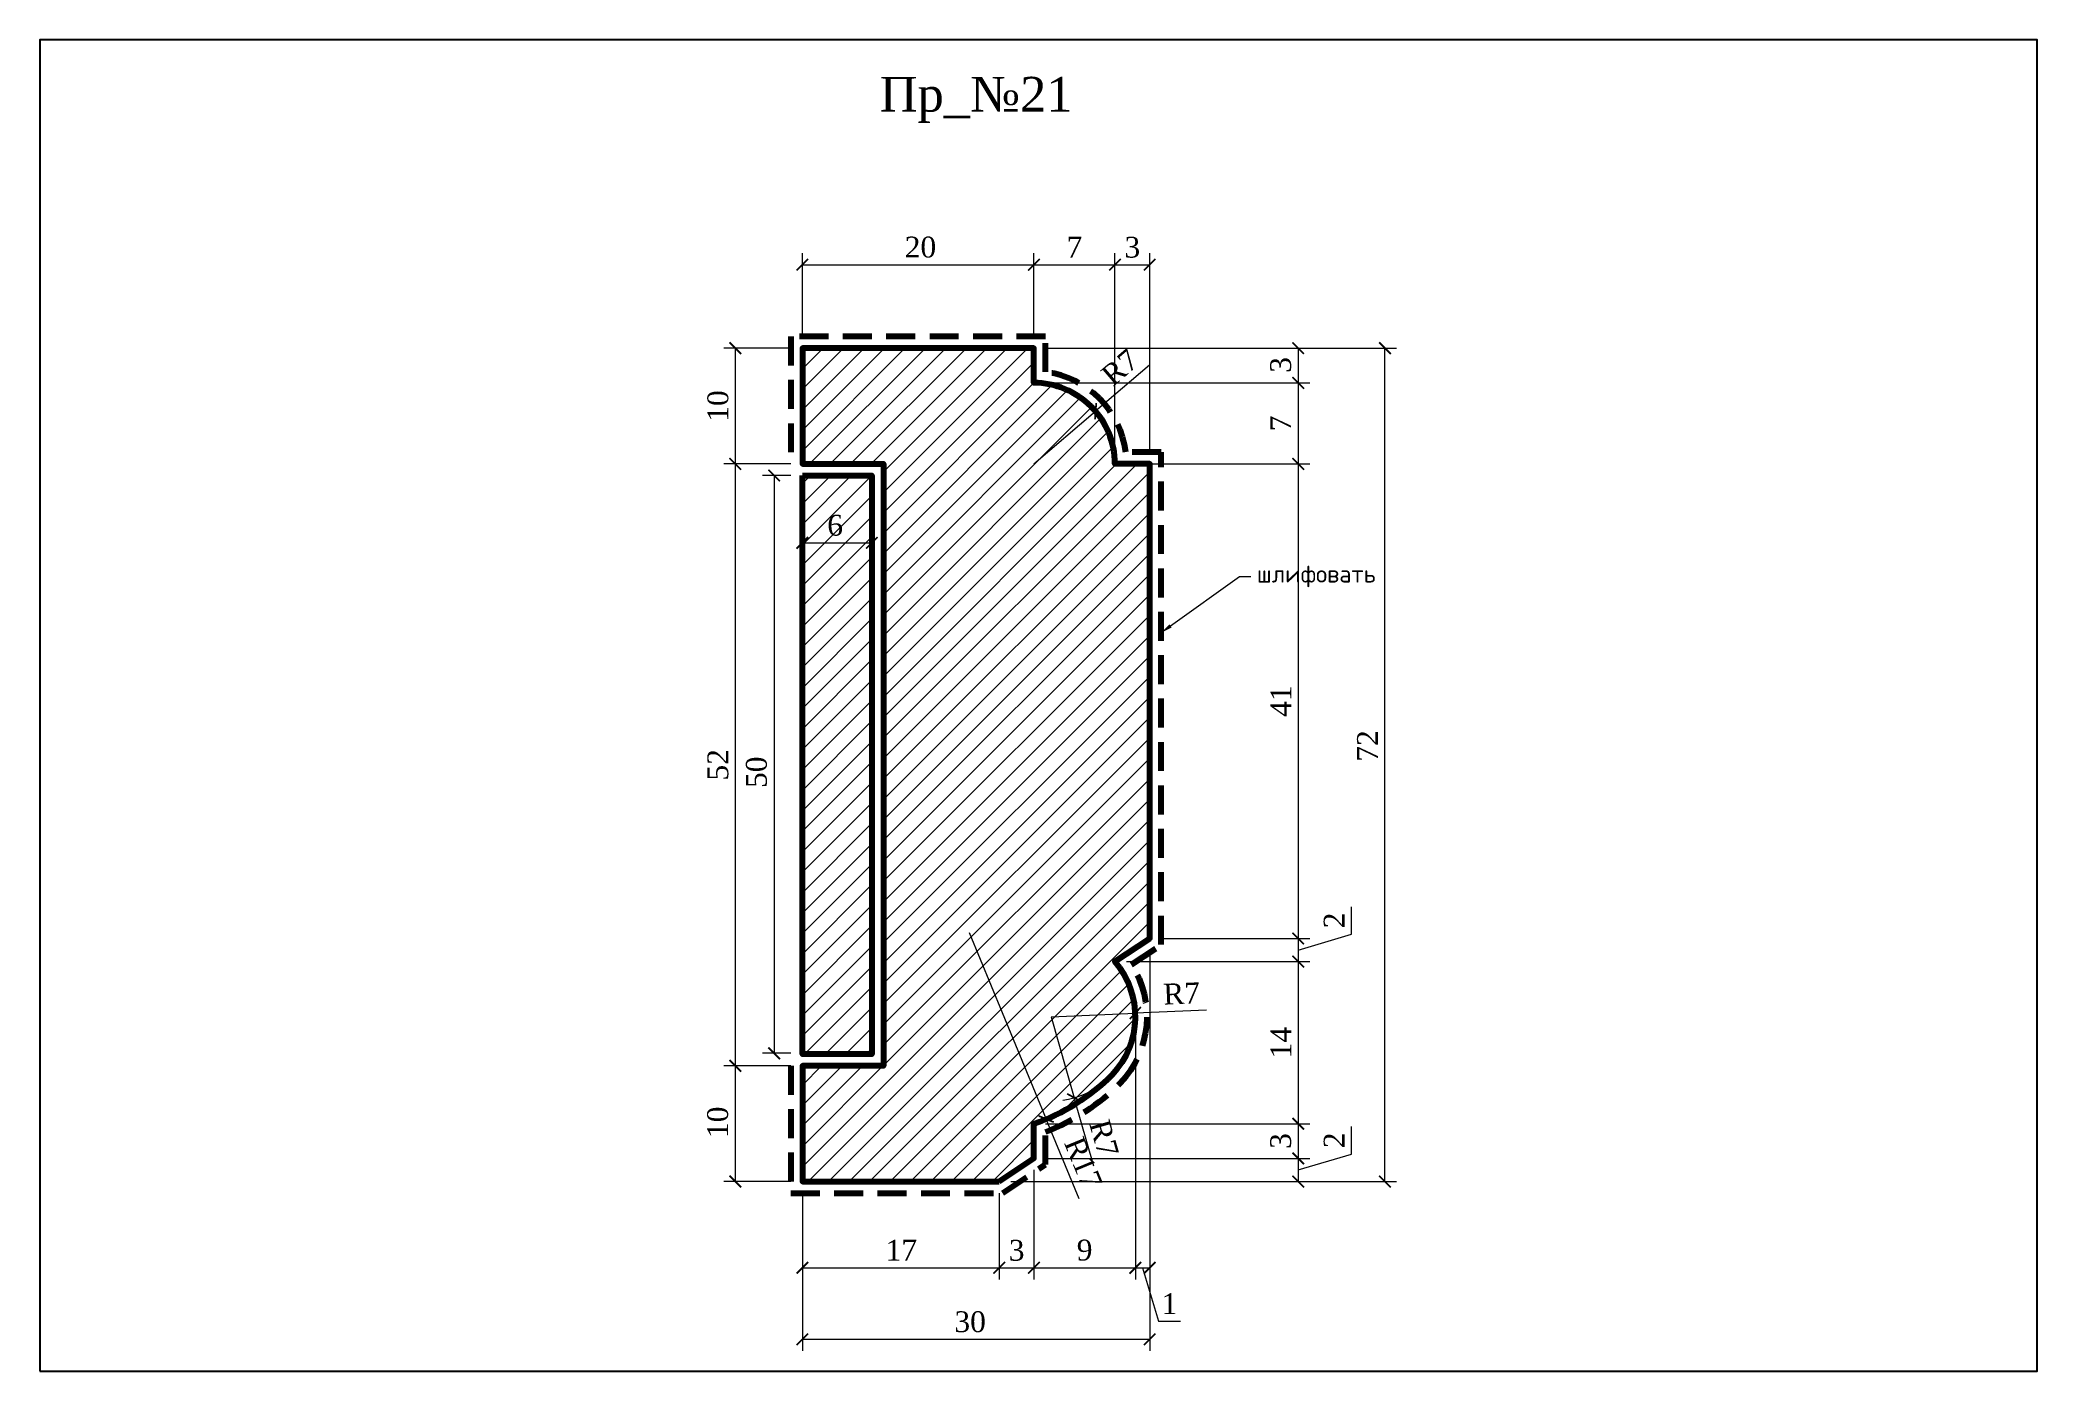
# Model space of a CAD drawing. Header units: millimetres. Extents: x 303852 to 304025, y -92558 to -92443.
import ezdxf
from ezdxf import colors
from ezdxf.entities.mleader import LeaderData, LeaderLine
from ezdxf.math import Vec2, Vec3

# ---------------------------------------------------------------- set-up
doc = ezdxf.new("R2010")
doc.units = ezdxf.units.MM
doc.header["$MEASUREMENT"] = 0
doc.linetypes.add('HIDDEN', pattern=[0.375, 0.25, -0.125])
doc.layers.add('Outside panel', color=7, linetype='Continuous', lineweight=18, true_color=0x7f5e57)
for name, color, linetype, lineweight in [('линия 15', 7, 'Continuous', 15), ('линия 50', 1, 'Continuous', 211), ('служебный слой РАЗМЕРЫ', 7, 'Continuous', 9)]:
    doc.layers.add(name, color=color, linetype=linetype, lineweight=lineweight)
doc.styles.add('ELECT', font='times.ttf')
doc.styles.get("Standard").update_dxf_attribs({"font": 'times.ttf'})
doc.styles.add('ЕСКД профили текст', font='isocpeur.ttf')
doc.dimstyles.new('M_1', dxfattribs={"dimtxt": 1.8, "dimasz": 1, "dimexe": 1, "dimexo": 1, "dimgap": 0.6, "dimtad": 1, "dimdec": 0, "dimdsep": 46, "dimtxsty": 'Standard', "dimblk": 'ARCHTICK', "dimcen": -5, "dimclrd": 7, "dimclre": 7, "dimclrt": 7, "dimadec": 0, "dimazin": 0, "dimtfac": 1, "dimtdec": 0, "dimtmove": 0, "dimatfit": 3, "dimfxl": 1, "dimtolj": 1, "dimtzin": 0, "dimlwd": 5, "dimlwe": 5, "dimarcsym": 0})

# ---------------------------------------------------------------- blocks, each defined once
blk = doc.blocks.new('_ArchTick')
at = {"color": 0, "linetype": 'ByBlock', "const_width": 0.15}
blk.add_lwpolyline([(-0.5, -0.5), (0.5, 0.5)], dxfattribs=at)
blk = doc.blocks.new('*D26')
at = {"layer": 'Defpoints', "color": 0, "ltscale": 1000, "transparency": 16777216}
for p in [(303917.92, -92481.07), (303923.92, -92481.07), (303923.92, -92486.89)]:
    blk.add_point(p, dxfattribs=at)
at = {"layer": 'линия 15', "color": 7, "lineweight": 5, "ltscale": 1000, "transparency": 16777216}
for p, q in [((303917.92, -92482.07), (303917.92, -92487.89)), ((303923.92, -92482.07), (303923.92, -92487.89)), ((303917.92, -92486.89), (303923.92, -92486.89))]:
    blk.add_line(p, q, dxfattribs=at)
at = {"layer": 'линия 15', "color": 7, "lineweight": 5, "ltscale": 1000, "transparency": 16777216, "rotation": 180}
blk.add_blockref('_ArchTick', (303917.92, -92486.89), dxfattribs=at)
at = {"layer": 'линия 15', "color": 7, "lineweight": 5, "ltscale": 1000, "transparency": 16777216}
blk.add_blockref('_ArchTick', (303923.92, -92486.89), dxfattribs=at)
at = {"layer": 'линия 15', "color": 7, "ltscale": 1000, "transparency": 16777216, "insert": (303920.75, -92485.38), "char_height": 1.8, "attachment_point": 5}
blk.add_mtext('\\A1;6', dxfattribs=at)
blk = doc.blocks.new('*D25')
at = {"layer": 'Defpoints', "color": 0, "ltscale": 1000, "transparency": 16777216}
for p in [(303917.92, -92481.07), (303915.48, -92530.99), (303917.92, -92530.99)]:
    blk.add_point(p, dxfattribs=at)
at = {"layer": 'линия 15', "color": 7, "lineweight": 5, "ltscale": 1000, "transparency": 16777216}
for p, q in [((303916.92, -92481.07), (303914.48, -92481.07)), ((303915.48, -92481.07), (303915.48, -92530.99)), ((303916.92, -92530.99), (303914.48, -92530.99))]:
    blk.add_line(p, q, dxfattribs=at)
for p, rotation in [((303915.48, -92481.07), 90), ((303915.48, -92530.99), 270)]:
    blk.add_blockref('_ArchTick', p, dxfattribs=dict(at, rotation=rotation))
at = {"layer": 'линия 15', "color": 7, "ltscale": 1000, "transparency": 16777216, "insert": (303913.96, -92506.71), "char_height": 1.8, "attachment_point": 5, "rotation": 90}
blk.add_mtext('\\A1;50', dxfattribs=at)
blk = doc.blocks.new('*D24')
at = {"layer": 'Defpoints', "color": 0, "ltscale": 1000, "transparency": 16777216}
for p in [(303947.92, -92521.07), (303917.92, -92542.07), (303947.92, -92555.7)]:
    blk.add_point(p, dxfattribs=at)
at = {"layer": 'линия 15', "color": 7, "lineweight": 5, "ltscale": 1000, "transparency": 16777216}
for p, q in [((303947.92, -92522.07), (303947.92, -92556.7)), ((303917.92, -92543.07), (303917.92, -92556.7)), ((303917.92, -92555.7), (303947.92, -92555.7))]:
    blk.add_line(p, q, dxfattribs=at)
at = {"layer": 'линия 15', "color": 7, "lineweight": 5, "ltscale": 1000, "transparency": 16777216, "rotation": 180}
blk.add_blockref('_ArchTick', (303917.92, -92555.7), dxfattribs=at)
at = {"layer": 'линия 15', "color": 7, "lineweight": 5, "ltscale": 1000, "transparency": 16777216}
blk.add_blockref('_ArchTick', (303947.92, -92555.7), dxfattribs=at)
at = {"layer": 'линия 15', "color": 7, "ltscale": 1000, "transparency": 16777216, "insert": (303932.41, -92554.19), "char_height": 1.8, "attachment_point": 5}
blk.add_mtext('\\A1;30', dxfattribs=at)
blk = doc.blocks.new('*D23')
at = {"layer": 'Defpoints', "color": 0, "ltscale": 1000, "transparency": 16777216}
for p in [(303937.92, -92470.07), (303968.24, -92470.07), (303934.93, -92542.07)]:
    blk.add_point(p, dxfattribs=at)
at = {"layer": 'линия 15', "color": 7, "lineweight": 5, "ltscale": 1000, "transparency": 16777216}
for p, q in [((303938.92, -92470.07), (303969.24, -92470.07)), ((303968.24, -92542.07), (303968.24, -92470.07)), ((303935.93, -92542.07), (303969.24, -92542.07))]:
    blk.add_line(p, q, dxfattribs=at)
for p, rotation in [((303968.24, -92470.07), 90), ((303968.24, -92542.07), 270)]:
    blk.add_blockref('_ArchTick', p, dxfattribs=dict(at, rotation=rotation))
at = {"layer": 'линия 15', "color": 7, "ltscale": 1000, "transparency": 16777216, "insert": (303966.73, -92504.44), "char_height": 1.8, "attachment_point": 5, "rotation": 90}
blk.add_mtext('\\A1;72', dxfattribs=at)
blk = doc.blocks.new('*D22')
at = {"layer": 'Defpoints', "color": 0, "ltscale": 1000, "transparency": 16777216}
for p in [(303947.92, -92521.07), (303946.68, -92527.51), (303947.92, -92549.52)]:
    blk.add_point(p, dxfattribs=at)
at = {"layer": 'линия 15', "color": 7, "lineweight": 5, "ltscale": 1000, "transparency": 16777216}
for p, q in [((303947.92, -92522.07), (303947.92, -92550.52)), ((303946.68, -92528.51), (303946.68, -92550.52)), ((303946.68, -92549.52), (303947.92, -92549.52)), ((303947.3, -92549.52), (303948.68, -92554.12)), ((303948.68, -92554.12), (303950.58, -92554.12))]:
    blk.add_line(p, q, dxfattribs=at)
at = {"layer": 'линия 15', "color": 7, "lineweight": 5, "ltscale": 1000, "transparency": 16777216, "rotation": 180}
blk.add_blockref('_ArchTick', (303946.68, -92549.52), dxfattribs=at)
at = {"layer": 'линия 15', "color": 7, "lineweight": 5, "ltscale": 1000, "transparency": 16777216}
blk.add_blockref('_ArchTick', (303947.92, -92549.52), dxfattribs=at)
at = {"layer": 'линия 15', "color": 7, "ltscale": 1000, "transparency": 16777216, "insert": (303949.63, -92552.62), "char_height": 1.8, "attachment_point": 5}
blk.add_mtext('\\A1;1', dxfattribs=at)
blk = doc.blocks.new('*D21')
at = {"layer": 'Defpoints', "color": 0, "ltscale": 1000, "transparency": 16777216}
for p in [(303946.68, -92527.51), (303937.92, -92540.07), (303946.68, -92549.52)]:
    blk.add_point(p, dxfattribs=at)
at = {"layer": 'линия 15', "color": 7, "lineweight": 5, "ltscale": 1000, "transparency": 16777216}
for p, q in [((303946.68, -92528.51), (303946.68, -92550.52)), ((303937.92, -92541.07), (303937.92, -92550.52)), ((303937.92, -92549.52), (303946.68, -92549.52))]:
    blk.add_line(p, q, dxfattribs=at)
at = {"layer": 'линия 15', "color": 7, "lineweight": 5, "ltscale": 1000, "transparency": 16777216, "rotation": 180}
blk.add_blockref('_ArchTick', (303937.92, -92549.52), dxfattribs=at)
at = {"layer": 'линия 15', "color": 7, "lineweight": 5, "ltscale": 1000, "transparency": 16777216}
blk.add_blockref('_ArchTick', (303946.68, -92549.52), dxfattribs=at)
at = {"layer": 'линия 15', "color": 7, "ltscale": 1000, "transparency": 16777216, "insert": (303942.3, -92548), "char_height": 1.8, "attachment_point": 5}
blk.add_mtext('\\A1;9', dxfattribs=at)
blk = doc.blocks.new('*D19')
at = {"layer": 'Defpoints', "color": 0, "ltscale": 1000, "transparency": 16777216}
for p in [(303917.92, -92542.07), (303934.93, -92542.07), (303934.93, -92549.52)]:
    blk.add_point(p, dxfattribs=at)
at = {"layer": 'линия 15', "color": 7, "lineweight": 5, "ltscale": 1000, "transparency": 16777216}
for p, q in [((303917.92, -92543.07), (303917.92, -92550.52)), ((303934.93, -92543.07), (303934.93, -92550.52)), ((303917.92, -92549.52), (303934.93, -92549.52))]:
    blk.add_line(p, q, dxfattribs=at)
at = {"layer": 'линия 15', "color": 7, "lineweight": 5, "ltscale": 1000, "transparency": 16777216, "rotation": 180}
blk.add_blockref('_ArchTick', (303917.92, -92549.52), dxfattribs=at)
at = {"layer": 'линия 15', "color": 7, "lineweight": 5, "ltscale": 1000, "transparency": 16777216}
blk.add_blockref('_ArchTick', (303934.93, -92549.52), dxfattribs=at)
at = {"layer": 'линия 15', "color": 7, "ltscale": 1000, "transparency": 16777216, "insert": (303926.47, -92548), "char_height": 1.8, "attachment_point": 5}
blk.add_mtext('\\A1;17', dxfattribs=at)
blk = doc.blocks.new('*D18')
at = {"layer": 'Defpoints', "color": 0, "ltscale": 1000, "transparency": 16777216}
for p in [(303937.92, -92540.07), (303934.93, -92542.07), (303960.75, -92542.07)]:
    blk.add_point(p, dxfattribs=at)
at = {"layer": 'линия 15', "color": 7, "lineweight": 5, "ltscale": 1000, "transparency": 16777216}
for p, q in [((303965.35, -92539.69), (303965.35, -92537.32)), ((303938.92, -92540.07), (303961.75, -92540.07)), ((303960.75, -92541.07), (303965.35, -92539.69)), ((303960.75, -92540.07), (303960.75, -92542.07)), ((303935.93, -92542.07), (303961.75, -92542.07))]:
    blk.add_line(p, q, dxfattribs=at)
for p, rotation in [((303960.75, -92540.07), 90), ((303960.75, -92542.07), 270)]:
    blk.add_blockref('_ArchTick', p, dxfattribs=dict(at, rotation=rotation))
at = {"layer": 'линия 15', "color": 7, "ltscale": 1000, "transparency": 16777216, "insert": (303963.85, -92538.51), "char_height": 1.8, "attachment_point": 5, "rotation": 90}
blk.add_mtext('\\A1;2', dxfattribs=at)
blk = doc.blocks.new('*D17')
at = {"layer": 'Defpoints', "color": 0, "ltscale": 1000, "transparency": 16777216}
for p in [(303937.92, -92537.07), (303937.92, -92540.07), (303960.75, -92540.07)]:
    blk.add_point(p, dxfattribs=at)
at = {"layer": 'линия 15', "color": 7, "lineweight": 5, "ltscale": 1000, "transparency": 16777216}
for p, q in [((303938.92, -92537.07), (303961.75, -92537.07)), ((303960.75, -92537.07), (303960.75, -92540.07)), ((303938.92, -92540.07), (303961.75, -92540.07))]:
    blk.add_line(p, q, dxfattribs=at)
for p, rotation in [((303960.75, -92537.07), 90), ((303960.75, -92540.07), 270)]:
    blk.add_blockref('_ArchTick', p, dxfattribs=dict(at, rotation=rotation))
at = {"layer": 'линия 15', "color": 7, "ltscale": 1000, "transparency": 16777216, "insert": (303959.24, -92538.57), "char_height": 1.8, "attachment_point": 5, "rotation": 90}
blk.add_mtext('\\A1;3', dxfattribs=at)
blk = doc.blocks.new('*D16')
at = {"layer": 'Defpoints', "color": 0, "ltscale": 1000, "transparency": 16777216}
for p in [(303944.92, -92523.07), (303937.92, -92537.07), (303960.75, -92537.07)]:
    blk.add_point(p, dxfattribs=at)
at = {"layer": 'линия 15', "color": 7, "lineweight": 5, "ltscale": 1000, "transparency": 16777216}
for p, q in [((303945.92, -92523.07), (303961.75, -92523.07)), ((303960.75, -92523.07), (303960.75, -92537.07)), ((303938.92, -92537.07), (303961.75, -92537.07))]:
    blk.add_line(p, q, dxfattribs=at)
for p, rotation in [((303960.75, -92523.07), 90), ((303960.75, -92537.07), 270)]:
    blk.add_blockref('_ArchTick', p, dxfattribs=dict(at, rotation=rotation))
at = {"layer": 'линия 15', "color": 7, "ltscale": 1000, "transparency": 16777216, "insert": (303959.25, -92530.07), "char_height": 1.8, "attachment_point": 5, "rotation": 90}
blk.add_mtext('\\A1;14', dxfattribs=at)
blk = doc.blocks.new('*D15')
at = {"layer": 'Defpoints', "color": 0, "ltscale": 1000, "transparency": 16777216}
for p in [(303947.92, -92521.07), (303944.92, -92523.07), (303960.75, -92523.07)]:
    blk.add_point(p, dxfattribs=at)
at = {"layer": 'линия 15', "color": 7, "lineweight": 5, "ltscale": 1000, "transparency": 16777216}
for p, q in [((303965.35, -92520.69), (303965.35, -92518.33)), ((303948.92, -92521.07), (303961.75, -92521.07)), ((303960.75, -92522.07), (303965.35, -92520.69)), ((303960.75, -92521.07), (303960.75, -92523.07)), ((303945.92, -92523.07), (303961.75, -92523.07))]:
    blk.add_line(p, q, dxfattribs=at)
for p, rotation in [((303960.75, -92521.07), 90), ((303960.75, -92523.07), 270)]:
    blk.add_blockref('_ArchTick', p, dxfattribs=dict(at, rotation=rotation))
at = {"layer": 'линия 15', "color": 7, "ltscale": 1000, "transparency": 16777216, "insert": (303963.85, -92519.51), "char_height": 1.8, "attachment_point": 5, "rotation": 90}
blk.add_mtext('\\A1;2', dxfattribs=at)
blk = doc.blocks.new('*D14')
at = {"layer": 'Defpoints', "color": 0, "ltscale": 1000, "transparency": 16777216}
for p in [(303944.92, -92480.07), (303947.92, -92521.07), (303960.75, -92521.07)]:
    blk.add_point(p, dxfattribs=at)
at = {"layer": 'линия 15', "color": 7, "lineweight": 5, "ltscale": 1000, "transparency": 16777216}
for p, q in [((303945.92, -92480.07), (303961.75, -92480.07)), ((303960.75, -92480.07), (303960.75, -92521.07)), ((303948.92, -92521.07), (303961.75, -92521.07))]:
    blk.add_line(p, q, dxfattribs=at)
for p, rotation in [((303960.75, -92480.07), 90), ((303960.75, -92521.07), 270)]:
    blk.add_blockref('_ArchTick', p, dxfattribs=dict(at, rotation=rotation))
at = {"layer": 'линия 15', "color": 7, "ltscale": 1000, "transparency": 16777216, "insert": (303959.25, -92500.57), "char_height": 1.8, "attachment_point": 5, "rotation": 90}
blk.add_mtext('\\A1;41', dxfattribs=at)
blk = doc.blocks.new('*D13')
at = {"layer": 'Defpoints', "color": 0, "ltscale": 1000, "transparency": 16777216}
for p in [(303937.92, -92473.07), (303944.92, -92480.07), (303960.75, -92480.07)]:
    blk.add_point(p, dxfattribs=at)
at = {"layer": 'линия 15', "color": 7, "lineweight": 5, "ltscale": 1000, "transparency": 16777216}
for p, q in [((303938.92, -92473.07), (303961.75, -92473.07)), ((303960.75, -92473.07), (303960.75, -92480.07)), ((303945.92, -92480.07), (303961.75, -92480.07))]:
    blk.add_line(p, q, dxfattribs=at)
for p, rotation in [((303960.75, -92473.07), 90), ((303960.75, -92480.07), 270)]:
    blk.add_blockref('_ArchTick', p, dxfattribs=dict(at, rotation=rotation))
at = {"layer": 'линия 15', "color": 7, "ltscale": 1000, "transparency": 16777216, "insert": (303959.23, -92476.57), "char_height": 1.8, "attachment_point": 5, "rotation": 90}
blk.add_mtext('\\A1;7', dxfattribs=at)
blk = doc.blocks.new('*D12')
at = {"layer": 'Defpoints', "color": 0, "ltscale": 1000, "transparency": 16777216}
for p in [(303937.92, -92470.07), (303937.92, -92473.07), (303960.75, -92473.07)]:
    blk.add_point(p, dxfattribs=at)
at = {"layer": 'линия 15', "color": 7, "lineweight": 5, "ltscale": 1000, "transparency": 16777216}
for p, q in [((303938.92, -92470.07), (303961.75, -92470.07)), ((303960.75, -92470.07), (303960.75, -92473.07)), ((303938.92, -92473.07), (303961.75, -92473.07))]:
    blk.add_line(p, q, dxfattribs=at)
for p, rotation in [((303960.75, -92470.07), 90), ((303960.75, -92473.07), 270)]:
    blk.add_blockref('_ArchTick', p, dxfattribs=dict(at, rotation=rotation))
at = {"layer": 'линия 15', "color": 7, "ltscale": 1000, "transparency": 16777216, "insert": (303959.24, -92471.52), "char_height": 1.8, "attachment_point": 5, "rotation": 90}
blk.add_mtext('\\A1;3', dxfattribs=at)
blk = doc.blocks.new('*D10')
at = {"layer": 'Defpoints', "color": 0, "ltscale": 1000, "transparency": 16777216}
for p in [(303944.92, -92462.86), (303937.92, -92470.07), (303944.92, -92480.07)]:
    blk.add_point(p, dxfattribs=at)
at = {"layer": 'линия 15', "color": 7, "lineweight": 5, "ltscale": 1000, "transparency": 16777216}
for p, q in [((303937.92, -92469.07), (303937.92, -92461.86)), ((303937.92, -92462.86), (303944.92, -92462.86)), ((303944.92, -92479.07), (303944.92, -92461.86))]:
    blk.add_line(p, q, dxfattribs=at)
at = {"layer": 'линия 15', "color": 7, "lineweight": 5, "ltscale": 1000, "transparency": 16777216, "rotation": 180}
blk.add_blockref('_ArchTick', (303937.92, -92462.86), dxfattribs=at)
at = {"layer": 'линия 15', "color": 7, "lineweight": 5, "ltscale": 1000, "transparency": 16777216}
blk.add_blockref('_ArchTick', (303944.92, -92462.86), dxfattribs=at)
at = {"layer": 'линия 15', "color": 7, "ltscale": 1000, "transparency": 16777216, "insert": (303941.42, -92461.34), "char_height": 1.8, "attachment_point": 5}
blk.add_mtext('\\A1;7', dxfattribs=at)
blk = doc.blocks.new('*D9')
at = {"layer": 'Defpoints', "color": 0, "ltscale": 1000, "transparency": 16777216}
for p in [(303937.92, -92462.86), (303917.92, -92470.07), (303937.92, -92470.07)]:
    blk.add_point(p, dxfattribs=at)
at = {"layer": 'линия 15', "color": 7, "lineweight": 5, "ltscale": 1000, "transparency": 16777216}
for p, q in [((303917.92, -92469.07), (303917.92, -92461.86)), ((303917.92, -92462.86), (303937.92, -92462.86)), ((303937.92, -92469.07), (303937.92, -92461.86))]:
    blk.add_line(p, q, dxfattribs=at)
at = {"layer": 'линия 15', "color": 7, "lineweight": 5, "ltscale": 1000, "transparency": 16777216, "rotation": 180}
blk.add_blockref('_ArchTick', (303917.92, -92462.86), dxfattribs=at)
at = {"layer": 'линия 15', "color": 7, "lineweight": 5, "ltscale": 1000, "transparency": 16777216}
blk.add_blockref('_ArchTick', (303937.92, -92462.86), dxfattribs=at)
at = {"layer": 'линия 15', "color": 7, "ltscale": 1000, "transparency": 16777216, "insert": (303928.12, -92461.35), "char_height": 1.8, "attachment_point": 5}
blk.add_mtext('\\A1;20', dxfattribs=at)
blk = doc.blocks.new('*D6')
at = {"layer": 'Defpoints', "color": 0, "ltscale": 1000, "transparency": 16777216}
for p in [(303912.13, -92532.07), (303917.92, -92532.07), (303917.92, -92542.07)]:
    blk.add_point(p, dxfattribs=at)
at = {"layer": 'линия 15', "color": 7, "lineweight": 5, "ltscale": 1000, "transparency": 16777216}
for p, q in [((303916.92, -92532.07), (303911.13, -92532.07)), ((303912.13, -92542.07), (303912.13, -92532.07)), ((303916.92, -92542.07), (303911.13, -92542.07))]:
    blk.add_line(p, q, dxfattribs=at)
for p, rotation in [((303912.13, -92532.07), 90), ((303912.13, -92542.07), 270)]:
    blk.add_blockref('_ArchTick', p, dxfattribs=dict(at, rotation=rotation))
at = {"layer": 'линия 15', "color": 7, "ltscale": 1000, "transparency": 16777216, "insert": (303910.61, -92536.95), "char_height": 1.8, "attachment_point": 5, "rotation": 90}
blk.add_mtext('\\A1;10', dxfattribs=at)
blk = doc.blocks.new('*D5')
at = {"layer": 'Defpoints', "color": 0, "ltscale": 1000, "transparency": 16777216}
for p in [(303932.32, -92520.56), (303938.98, -92536.67)]:
    blk.add_point(p, dxfattribs=at)
at = {"layer": 'линия 15', "color": 7, "lineweight": 5, "ltscale": 1000, "transparency": 16777216}
for p in [(303932.32, -92520.56), (303941.83, -92543.57)]:
    blk.add_line(p, (303938.98, -92536.67), dxfattribs=at)
at = {"layer": 'линия 15', "color": 7, "lineweight": 5, "ltscale": 1000, "transparency": 16777216, "rotation": 112.4562048358998}
blk.add_blockref('_ArchTick', (303938.98, -92536.67), dxfattribs=at)
at = {"layer": 'линия 15', "color": 7, "ltscale": 1000, "transparency": 16777216, "insert": (303942.19, -92540.46), "char_height": 1.8, "attachment_point": 5, "rotation": 292.4562}
blk.add_mtext('\\A1;R17', dxfattribs=at)
blk = doc.blocks.new('*D4')
at = {"layer": 'Defpoints', "color": 0, "ltscale": 1000, "transparency": 16777216}
for p in [(303939.4, -92527.83), (303946.68, -92527.51)]:
    blk.add_point(p, dxfattribs=at)
at = {"layer": 'линия 15', "color": 7, "lineweight": 5, "ltscale": 1000, "transparency": 16777216}
for p in [(303952.82, -92527.25), (303939.4, -92527.83)]:
    blk.add_line(p, (303946.68, -92527.51), dxfattribs=at)
at = {"layer": 'линия 15', "color": 7, "lineweight": 5, "ltscale": 1000, "transparency": 16777216, "rotation": 182.4646483903262}
blk.add_blockref('_ArchTick', (303946.68, -92527.51), dxfattribs=at)
at = {"layer": 'линия 15', "color": 7, "ltscale": 1000, "transparency": 16777216, "insert": (303950.68, -92525.82), "char_height": 1.8, "attachment_point": 5, "rotation": 2.4646}
blk.add_mtext('\\A1;R7', dxfattribs=at)
blk = doc.blocks.new('*D3')
at = {"layer": 'Defpoints', "color": 0, "ltscale": 1000, "transparency": 16777216}
for p in [(303939.4, -92527.83), (303941.41, -92534.83)]:
    blk.add_point(p, dxfattribs=at)
at = {"layer": 'линия 15', "color": 7, "lineweight": 5, "ltscale": 1000, "transparency": 16777216}
for p in [(303939.4, -92527.83), (303943.09, -92540.73)]:
    blk.add_line(p, (303941.41, -92534.83), dxfattribs=at)
blk.add_arc((303939.4, -92527.83), 7.29, 278.0888, 308.6739, dxfattribs=at)
at = {"layer": 'линия 15', "color": 7, "lineweight": 5, "ltscale": 1000, "transparency": 16777216, "rotation": 105.9510648740994}
blk.add_blockref('_ArchTick', (303941.41, -92534.83), dxfattribs=at)
at = {"layer": 'линия 15', "color": 7, "ltscale": 1000, "transparency": 16777216, "insert": (303943.98, -92538.33), "char_height": 1.8, "attachment_point": 5, "rotation": 285.9511}
blk.add_mtext('\\A1;R7', dxfattribs=at)
blk = doc.blocks.new('*D2')
at = {"layer": 'Defpoints', "color": 0, "ltscale": 1000, "transparency": 16777216}
for p in [(303943.25, -92475.52), (303937.92, -92480.07)]:
    blk.add_point(p, dxfattribs=at)
at = {"layer": 'линия 15', "color": 7, "lineweight": 5, "ltscale": 1000, "transparency": 16777216}
for p in [(303947.91, -92471.54), (303937.92, -92480.07)]:
    blk.add_line(p, (303943.25, -92475.52), dxfattribs=at)
at = {"layer": 'линия 15', "color": 7, "lineweight": 5, "ltscale": 1000, "transparency": 16777216, "rotation": 220.4896399592151}
blk.add_blockref('_ArchTick', (303943.25, -92475.52), dxfattribs=at)
at = {"layer": 'линия 15', "color": 7, "ltscale": 1000, "transparency": 16777216, "insert": (303945.36, -92471.73), "char_height": 1.8, "attachment_point": 5, "rotation": 40.4896}
blk.add_mtext('\\A1;R7', dxfattribs=at)

msp = doc.modelspace()

# ---------------------------------------------------------------- hatches: boundary and pattern name
at = {"layer": 'Outside panel', "ltscale": 1000}
h = msp.add_hatch(dxfattribs=at)
h.set_pattern_fill('ANSI31', color=256, scale=10)
h.set_pattern_definition([(45, (-3368.598, 78.6887), (-0.8838834765, 0.8838834765), [])])
h.paths.add_polyline_path([(303947.92, -92480.07), (303944.92, -92480.07, 0.414214), (303937.92, -92473.07), (303937.92, -92470.07), (303917.92, -92470.07), (303917.92, -92480.07), (303924.92, -92480.07), (303924.92, -92532.07), (303917.92, -92532.07), (303917.92, -92542.07), (303934.93, -92542.07), (303937.92, -92540.07), (303937.92, -92537.07, 0.116003), (303944.69, -92532.84, 0.385051), (303944.92, -92523.07), (303947.92, -92521.07)])
h = msp.add_hatch(dxfattribs=at)
h.set_pattern_fill('ANSI31', color=256, scale=10)
h.set_pattern_definition([(45, (-4033.3376, 162.4186), (-0.8838834765, 0.8838834765), [])])
h.paths.add_polyline_path([(303923.92, -92481.07), (303917.92, -92481.07), (303917.92, -92531.07), (303923.92, -92531.07)])

# ---------------------------------------------------------------- linework, layer by layer
at = {"color": 6, "ltscale": 1000}
msp.add_lwpolyline([(303852.07, -92558.44), (304024.57, -92558.44), (304024.57, -92443.44), (303852.07, -92443.44)], close=True, dxfattribs=at)
at = {"layer": 'линия 50', "color": 1, "linetype": 'HIDDEN', "ltscale": 10, "true_color": 0xff0909}
msp.add_lwpolyline([(303916.92, -92532.07), (303916.92, -92543.07), (303935.23, -92543.07), (303938.92, -92540.6), (303938.92, -92537.77, 0.106251), (303945.41, -92533.54, 0.346936), (303946.36, -92523.31), (303948.92, -92521.6), (303948.92, -92479.07), (303945.86, -92479.07, 0.342564), (303938.92, -92472.13), (303938.92, -92469.07), (303916.92, -92469.07), (303916.92, -92480.07)], format="xyb", dxfattribs=at)
at = {"layer": 'линия 50', "color": 7}
msp.add_lwpolyline([(303934.93, -92542.07), (303937.92, -92540.07), (303937.92, -92537.07, 0.116003), (303944.69, -92532.84, 0.385051), (303944.92, -92523.07), (303947.92, -92521.07), (303947.92, -92480.07), (303944.92, -92480.07, 0.414214), (303937.92, -92473.07), (303937.92, -92470.07), (303917.92, -92470.07), (303917.92, -92480.07), (303924.92, -92480.07), (303924.92, -92532.07), (303917.92, -92532.07), (303917.92, -92542.07), (303934.93, -92542.07)], format="xyb", close=True, dxfattribs=at)
msp.add_lwpolyline([(303917.92, -92481.07), (303923.92, -92481.07), (303923.92, -92531.07), (303917.92, -92531.07)], close=True, dxfattribs=at)

# ---------------------------------------------------------------- texts
at = {"color": 5, "ltscale": 1000, "style": 'ELECT'}
msp.add_text('Пр_№21', height=3, dxfattribs=at).set_placement((303924.6, -92449.63))

# ---------------------------------------------------------------- dimensions: what is measured, and where the dimension line sits
at = {"layer": 'линия 15', "color": 7, "ltscale": 1000}
for base, p1, p2, picture, middle in [((303937.92, -92462.86), (303917.92, -92470.07), (303937.92, -92470.07), '*D9', (303928.12, -92462.86)), ((303923.92, -92486.89), (303917.92, -92481.07), (303923.92, -92481.07), '*D26', (303920.75, -92486.89)), ((303947.92, -92555.7), (303917.92, -92542.07), (303947.92, -92521.07), '*D24', (303932.41, -92555.7)), ((303934.93, -92549.52), (303917.92, -92542.07), (303934.93, -92542.07), '*D19', (303926.47, -92549.52))]:
    dim = msp.add_linear_dim(base=base, p1=p1, p2=p2, dimstyle='M_1', dxfattribs=at)
    dim.commit()
    dim.dimension.update_dxf_attribs({"geometry": picture, "text_midpoint": middle, "dimtype": 128})
for base, p1, p2, picture, middle in [((303944.92, -92462.86), (303937.92, -92470.07), (303944.92, -92480.07), '*D10', (303941.42, -92461.34)), ((303947.92, -92549.52), (303946.68, -92527.51), (303947.92, -92521.07), '*D22', (303949.28, -92552.62)), ((303946.68, -92549.52), (303937.92, -92540.07), (303946.68, -92527.51), '*D21', (303942.3, -92548))]:
    dim = msp.add_linear_dim(base=base, p1=p1, p2=p2, dimstyle='M_1', dxfattribs=at)
    dim.commit()
    dim.dimension.update_dxf_attribs({"geometry": picture, "text_midpoint": middle})
for base, p1, p2 in [((303947.92, -92462.86), (303944.92, -92480.07), (303947.92, -92480.07)), ((303937.92, -92549.52), (303934.93, -92542.07), (303937.92, -92540.07))]:
    msp.add_linear_dim(base=base, p1=p1, p2=p2, dimstyle='M_1', dxfattribs=at).render()
for base, p1, p2 in [((303912.13, -92470.07), (303917.92, -92480.07), (303917.92, -92470.07)), ((303912.13, -92480.07), (303917.92, -92532.07), (303917.92, -92480.07))]:
    msp.add_linear_dim(base=base, p1=p1, p2=p2, angle=90, dimstyle='M_1', dxfattribs=at).render()
for base, p1, p2, picture, middle in [((303968.24, -92470.07), (303934.93, -92542.07), (303937.92, -92470.07), '*D23', (303968.24, -92504.44)), ((303960.75, -92473.07), (303937.92, -92470.07), (303937.92, -92473.07), '*D12', (303960.75, -92471.52)), ((303915.48, -92530.99), (303917.92, -92481.07), (303917.92, -92530.99), '*D25', (303915.48, -92506.71)), ((303912.13, -92532.07), (303917.92, -92542.07), (303917.92, -92532.07), '*D6', (303912.13, -92536.95))]:
    dim = msp.add_linear_dim(base=base, p1=p1, p2=p2, angle=90, dimstyle='M_1', dxfattribs=at)
    dim.commit()
    dim.dimension.update_dxf_attribs({"geometry": picture, "text_midpoint": middle, "dimtype": 128})
for center, mpoint, picture, middle in [((303937.92, -92480.07), (303943.25, -92475.52), '*D2', (303945.36, -92471.73)), ((303932.32, -92520.56), (303938.98, -92536.67), '*D5', (303942.19, -92540.46)), ((303939.4, -92527.83), (303946.68, -92527.51), '*D4', (303950.68, -92525.82)), ((303939.4, -92527.83), (303941.41, -92534.83), '*D3', (303943.98, -92538.33))]:
    dim = msp.add_radius_dim(center=center, mpoint=mpoint, dimstyle='M_1', dxfattribs=at)
    dim.commit()
    dim.dimension.update_dxf_attribs({"geometry": picture, "text_midpoint": middle})
for base, p1, p2, picture, middle in [((303960.75, -92480.07), (303937.92, -92473.07), (303944.92, -92480.07), '*D13', (303959.23, -92476.57)), ((303960.75, -92521.07), (303944.92, -92480.07), (303947.92, -92521.07), '*D14', (303959.25, -92500.57)), ((303960.75, -92523.07), (303947.92, -92521.07), (303944.92, -92523.07), '*D15', (303963.85, -92520.09)), ((303960.75, -92537.07), (303944.92, -92523.07), (303937.92, -92537.07), '*D16', (303959.25, -92530.07)), ((303960.75, -92542.07), (303937.92, -92540.07), (303934.93, -92542.07), '*D18', (303963.85, -92539.09)), ((303960.75, -92540.07), (303937.92, -92537.07), (303937.92, -92540.07), '*D17', (303959.24, -92538.57))]:
    dim = msp.add_linear_dim(base=base, p1=p1, p2=p2, angle=90, dimstyle='M_1', dxfattribs=at)
    dim.commit()
    dim.dimension.update_dxf_attribs({"geometry": picture, "text_midpoint": middle})

# ---------------------------------------------------------------- leaders
at = {"layer": 'служебный слой РАЗМЕРЫ'}
ml = msp.add_multileader_mtext('Standard', dxfattribs=at)
ml.set_content('\\A1;шлифовать', color=256, style='ЕСКД профили текст')
ml.set_leader_properties(color=256, linetype='ByLayer', lineweight=-1)
ml.build(insert=Vec2(0, 0))
ml.multileader.update_dxf_attribs({"dogleg_length": 1, "arrow_head_size": 1})
ctx = ml.context
ctx.base_point, ctx.char_height, ctx.arrow_head_size, ctx.landing_gap_size, ctx.plane_origin = Vec3(303956.67, -92489.8), 1.5, 1, 0.5, Vec3(303976.57, -92457.64)
notes = []
notes.append((ctx, [(1, (1, 1, 0), (303955.67, -92489.8), (1, 0), 1, [(0, [(303948.91, -92494.65)], 0, [])])]))
ctx.mtext.insert, ctx.mtext.flow_direction = Vec3(303957.17, -92488.82), 5
for ctx, leaders in notes:
    for number, flags, end, landing, length, lines in leaders:
        leader = LeaderData()
        leader.index, (leader.has_last_leader_line, leader.has_dogleg_vector, leader.attachment_direction) = number, flags
        leader.last_leader_point, leader.dogleg_vector, leader.dogleg_length = Vec3(end), Vec3(landing), length
        for number, points, colour, breaks in lines:
            line = LeaderLine()
            line.index, line.vertices, line.color, line.breaks = number, Vec3.list(points), colors.encode_raw_color(colour), breaks
            leader.lines.append(line)
        ctx.leaders.append(leader)

doc.saveas('drawing.dxf')
